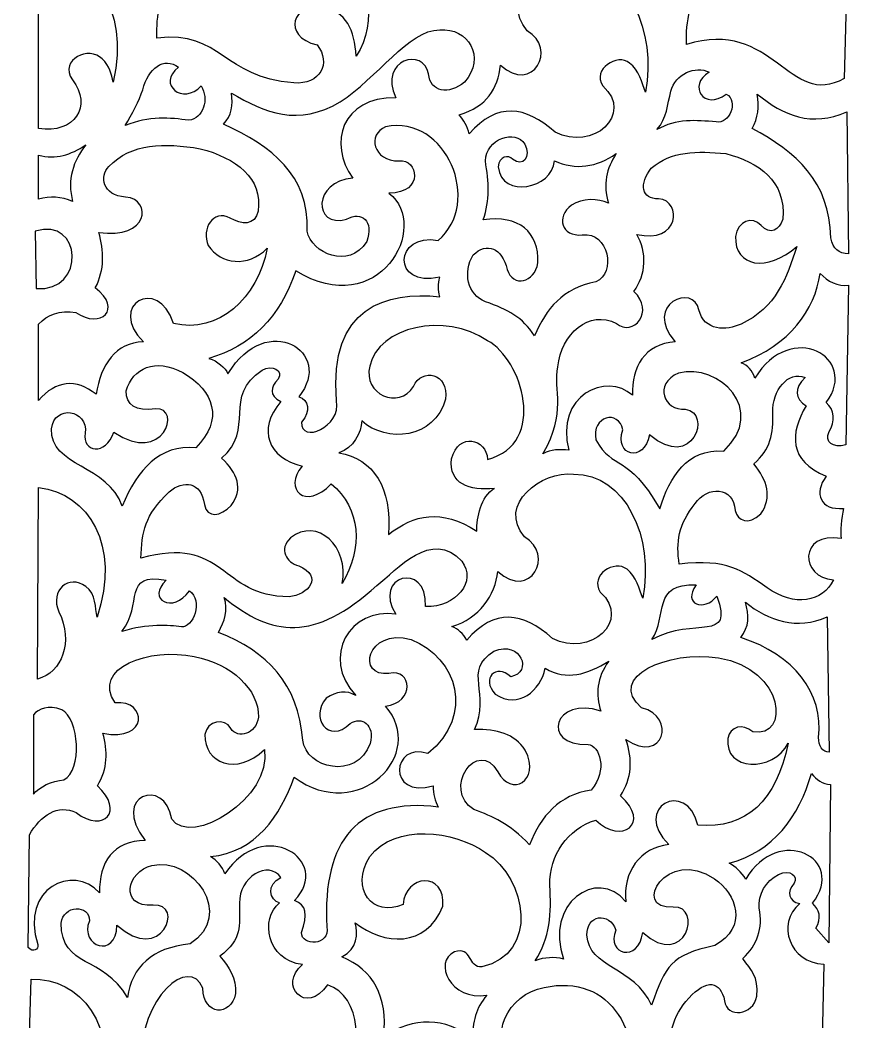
# Model space of a CAD drawing. Header units: centimetres. Extents: x -56 to 57, y -112 to 113.
# Drawn here: x -55.2 to -3.6, y -48.5 to 13 of the extents above; entities that cross this region are included whole.
import ezdxf

# ---------------------------------------------------------------- set-up
doc = ezdxf.new("R2010")
doc.units = ezdxf.units.CM
doc.header["$MEASUREMENT"] = 0
doc.layers.add('layer 1', color=7, linetype='Continuous')

msp = doc.modelspace()

# ---------------------------------------------------------------- linework, layer by layer
at = {"layer": 'layer 1', "color": 242}
for points, knots in [([(-38.28809, 21.64604), (-39.05848, 21.84005), (-39.0813, 22.77024), (-38.40793, 23.10124), (-38.40793, 23.10124), (-38.71751, 24.09277), (-40.8147, 23.18826), (-40.82185, 21.783), (-40.82185, 21.783), (-40.77158, 20.34536), (-40.86387, 19.08659), (-42.02025, 18.1878), (-42.02025, 18.1878), (-41.28397, 17.52015), (-40.86164, 16.76688), (-41.13001, 15.82524), (-41.13001, 15.82524), (-41.75521, 14.31138), (-43.06763, 14.69994), (-43.21865, 15.65404), (-43.21865, 15.65404), (-43.27427, 17.09215), (-44.98647, 16.92312), (-45.87531, 15.52495), (-45.87531, 15.52495), (-46.58291, 14.41886), (-46.86059, 13.45913), (-46.79782, 11.93259), (-46.79782, 11.93259), (-42.80335, 12.40056), (-42.76221, 9.50222), (-38.39081, 9.18268), (-38.39081, 9.18268), (-36.76441, 9.03432), (-36.06249, 10.40963), (-36.95273, 11.511), (-36.95273, 11.511), (-39.18978, 12.05884), (-38.40795, 14.13036), (-36.64457, 13.87356), (-36.64457, 13.87356), (-35.15437, 13.54763), (-34.64221, 12.44196), (-34.55593, 10.8262), (-34.55593, 10.8262), (-33.14342, 12.91344), (-33.82253, 16.11204), (-35.51465, 16.44156), (-35.51465, 16.44156), (-36.72598, 14.86063), (-38.32161, 16.19542), (-37.15817, 17.53724), (-37.15817, 17.53724), (-39.56489, 18.2517), (-39.67528, 20.72564), (-38.28809, 21.64604)], [0, 0, 0, 0, 0.06666667, 0.06666667, 0.06666667, 0.06666667, 0.13333333, 0.13333333, 0.13333333, 0.13333333, 0.2, 0.2, 0.2, 0.2, 0.26666667, 0.26666667, 0.26666667, 0.26666667, 0.33333333, 0.33333333, 0.33333333, 0.33333333, 0.4, 0.4, 0.4, 0.4, 0.46666667, 0.46666667, 0.46666667, 0.46666667, 0.53333333, 0.53333333, 0.53333333, 0.53333333, 0.6, 0.6, 0.6, 0.6, 0.66666667, 0.66666667, 0.66666667, 0.66666667, 0.73333333, 0.73333333, 0.73333333, 0.73333333, 0.8, 0.8, 0.8, 0.8, 0.86666667, 0.86666667, 0.86666667, 0.86666667, 1, 1, 1, 1]), ([(-6.37641, 21.37212), (-7.2627, 21.72919), (-6.89571, 22.46688), (-6.44489, 22.87868), (-6.44489, 22.87868), (-6.1724, 23.20823), (-6.71596, 23.53921), (-7.18105, 23.35804), (-7.18105, 23.35804), (-9.8375, 22.22812), (-7.26379, 19.45468), (-9.76617, 18.0166), (-9.76617, 18.0166), (-8.72633, 17.03684), (-8.27675, 15.89194), (-9.28681, 14.90076), (-9.28681, 14.90076), (-10.02761, 14.3272), (-10.77162, 14.40425), (-10.89609, 15.00348), (-10.89609, 15.00348), (-11.10724, 16.47009), (-12.16867, 16.54714), (-13.00185, 15.60268), (-13.00185, 15.60268), (-14.04616, 14.37149), (-14.29726, 12.95908), (-14.25161, 11.54524), (-14.25161, 11.54524), (-8.89875, 13.21159), (-7.92862, 7.51634), (-4.56169, 9.4566), (-4.56169, 9.4566), (-4.56169, 9.4566), (-4.35625, 17.22908), (-4.35625, 17.22908), (-4.35625, 17.22908), (-6.97327, 17.61698), (-7.63799, 20.09941), (-6.37641, 21.37212)], [0, 0, 0, 0, 0.09090909, 0.09090909, 0.09090909, 0.09090909, 0.18181818, 0.18181818, 0.18181818, 0.18181818, 0.27272727, 0.27272727, 0.27272727, 0.27272727, 0.36363636, 0.36363636, 0.36363636, 0.36363636, 0.45454545, 0.45454545, 0.45454545, 0.45454545, 0.54545455, 0.54545455, 0.54545455, 0.54545455, 0.63636364, 0.63636364, 0.63636364, 0.63636364, 0.72727273, 0.72727273, 0.72727273, 0.72727273, 0.81818182, 0.81818182, 0.81818182, 0.81818182, 1, 1, 1, 1]), ([(-54.07869, 17.06631), (-54.07869, 17.06631), (-54.07869, 6.36689), (-54.07869, 6.36689), (-54.07869, 6.36689), (-51.86214, 6.03275), (-50.75296, 7.76454), (-52.00121, 9.371), (-52.00121, 9.371), (-52.8515, 10.63788), (-50.93407, 11.49388), (-50.16937, 10.655), (-50.16937, 10.655), (-49.70999, 10.227), (-49.61931, 9.70548), (-49.48457, 9.21692), (-49.48457, 9.21692), (-48.4337, 13.9647), (-50.81289, 16.50948), (-54.07869, 17.06631)], [0, 0, 0, 0, 0.16666667, 0.16666667, 0.16666667, 0.16666667, 0.33333333, 0.33333333, 0.33333333, 0.33333333, 0.5, 0.5, 0.5, 0.5, 0.66666667, 0.66666667, 0.66666667, 0.66666667, 1, 1, 1, 1]), ([(-16.77371, 8.61998), (-16.04609, 12.32932), (-17.85224, 16.28404), (-21.02803, 16.2555), (-21.02803, 16.2555), (-22.98137, 16.46784), (-25.75556, 14.37975), (-24.04115, 12.38638), (-24.04115, 12.38638), (-22.17211, 11.30415), (-23.67864, 8.45222), (-25.68467, 10.2635), (-25.68467, 10.2635), (-25.83618, 8.82359), (-26.5331, 7.72009), (-28.21415, 7.21614), (-28.21415, 7.21614), (-27.94665, 6.88499), (-27.72836, 6.50872), (-27.59783, 6.05198), (-27.59783, 6.05198), (-25.89437, 8.00083), (-24.16383, 7.78969), (-22.32915, 6.1547), (-22.32915, 6.1547), (-19.99509, 4.94915), (-17.46702, 7.23468), (-19.38451, 8.99662), (-19.38451, 8.99662), (-20.07786, 10.02952), (-18.4914, 11.02532), (-17.74099, 10.40046), (-17.74099, 10.40046), (-17.17603, 9.99243), (-16.97059, 9.14784), (-16.77371, 8.61998)], [0, 0, 0, 0, 0.1, 0.1, 0.1, 0.1, 0.2, 0.2, 0.2, 0.2, 0.3, 0.3, 0.3, 0.3, 0.4, 0.4, 0.4, 0.4, 0.5, 0.5, 0.5, 0.5, 0.6, 0.6, 0.6, 0.6, 0.7, 0.7, 0.7, 0.7, 0.8, 0.8, 0.8, 0.8, 1, 1, 1, 1]), ([(-42.22775, 8.55864), (-42.09865, 7.8231), (-42.21994, 7.17104), (-42.70718, 6.64092), (-42.70718, 6.64092), (-39.7322, 5.30345), (-37.43716, 3.50601), (-37.57043, 0.06588), (-37.57043, 0.06588), (-37.28773, -1.29639), (-35.02184, -2.31553), (-33.90537, -0.57572), (-33.90537, -0.57572), (-33.46025, 0.67976), (-34.19641, 1.34174), (-35.13801, 0.79388), (-35.13801, 0.79388), (-37.22524, 0.24533), (-37.22238, 3.15147), (-34.76137, 3.32764), (-34.76137, 3.32764), (-36.29411, 5.44789), (-35.44617, 8.32668), (-32.12489, 8.2582), (-32.12489, 8.2582), (-33.18064, 10.6664), (-30.39225, 11.3699), (-30.10473, 9.73052), (-30.10473, 9.73052), (-30.00489, 8.61343), (-28.85214, 8.42225), (-27.88769, 9.22548), (-27.88769, 9.22548), (-26.55805, 10.77197), (-27.668, 12.5924), (-29.41993, 12.44404), (-29.41993, 12.44404), (-31.33737, 12.43262), (-33.26519, 9.47192), (-35.53177, 8.01852), (-35.53177, 8.01852), (-38.12691, 6.47663), (-40.16461, 7.34416), (-42.22775, 8.55864)], [0, 0, 0, 0, 0.08333333, 0.08333333, 0.08333333, 0.08333333, 0.16666667, 0.16666667, 0.16666667, 0.16666667, 0.25, 0.25, 0.25, 0.25, 0.33333333, 0.33333333, 0.33333333, 0.33333333, 0.41666667, 0.41666667, 0.41666667, 0.41666667, 0.5, 0.5, 0.5, 0.5, 0.58333333, 0.58333333, 0.58333333, 0.58333333, 0.66666667, 0.66666667, 0.66666667, 0.66666667, 0.75, 0.75, 0.75, 0.75, 0.83333333, 0.83333333, 0.83333333, 0.83333333, 1, 1, 1, 1]), ([(-45.47473, 10.14902), (-46.35582, 10.82192), (-47.35823, 10.05111), (-47.67841, 8.76324), (-47.67841, 8.76324), (-47.87489, 8.07435), (-48.36248, 7.25814), (-48.74841, 6.56332), (-48.74841, 6.56332), (-47.2818, 7.16253), (-45.98053, 7.04616), (-44.84505, 6.88004), (-44.84505, 6.88004), (-43.94896, 6.98563), (-43.57996, 8.20304), (-44.08225, 8.9934), (-44.08225, 8.9934), (-45.19036, 7.78606), (-46.83784, 9.08499), (-45.47473, 10.14902)], [0, 0, 0, 0, 0.16666667, 0.16666667, 0.16666667, 0.16666667, 0.33333333, 0.33333333, 0.33333333, 0.33333333, 0.5, 0.5, 0.5, 0.5, 0.66666667, 0.66666667, 0.66666667, 0.66666667, 1, 1, 1, 1]), ([(-12.84777, 9.83324), (-13.70947, 10.27268), (-14.9364, 9.73054), (-15.21033, 8.66908), (-15.21033, 8.66908), (-15.42005, 7.83592), (-15.4286, 7.03699), (-16.06633, 6.30652), (-16.06633, 6.30652), (-14.86651, 6.99722), (-13.64904, 6.88743), (-12.42821, 6.78213), (-12.42821, 6.78213), (-11.6036, 6.63377), (-11.01879, 8.02995), (-11.80345, 8.49788), (-11.80345, 8.49788), (-13.16165, 7.43074), (-14.21738, 9.04574), (-12.84777, 9.83324)], [0, 0, 0, 0, 0.16666667, 0.16666667, 0.16666667, 0.16666667, 0.33333333, 0.33333333, 0.33333333, 0.33333333, 0.5, 0.5, 0.5, 0.5, 0.66666667, 0.66666667, 0.66666667, 0.66666667, 1, 1, 1, 1]), ([(-9.90313, 8.49788), (-9.79476, 7.71745), (-9.82005, 7.0269), (-10.21129, 6.375), (-10.21129, 6.375), (-7.52497, 4.95506), (-5.4186, 3.09516), (-5.38345, -0.33604), (-5.38345, -0.33604), (-5.2465, -1.04936), (-4.88128, -1.29474), (-4.28777, -1.329), (-4.28777, -1.329), (-4.28777, -1.329), (-4.39049, 7.4022), (-4.39049, 7.4022), (-4.39049, 7.4022), (-6.54496, 6.44699), (-8.29685, 7.1691), (-9.90313, 8.49788)], [0, 0, 0, 0, 0.16666667, 0.16666667, 0.16666667, 0.16666667, 0.33333333, 0.33333333, 0.33333333, 0.33333333, 0.5, 0.5, 0.5, 0.5, 0.66666667, 0.66666667, 0.66666667, 0.66666667, 1, 1, 1, 1]), ([(-32.53577, 2.40316), (-30.32695, 2.40595), (-30.77215, 4.55736), (-31.91945, 4.38908), (-31.91945, 4.38908), (-33.52019, 4.33912), (-33.8797, 6.04256), (-32.74121, 6.47772), (-32.74121, 6.47772), (-29.00505, 7.25809), (-26.76121, 1.7982), (-29.5193, -0.50306), (-29.5193, -0.50306), (-32.20862, 0.00485), (-32.40315, -3.44615), (-29.41993, -2.76708), (-29.41993, -2.76708), (-29.50553, -3.16653), (-29.51695, -3.566), (-29.41993, -3.96548), (-29.41993, -3.96548), (-32.66286, -3.6314), (-36.25113, -4.56194), (-35.76728, -10.35732), (-35.76728, -10.35732), (-35.44761, -11.98969), (-37.99118, -13.03128), (-37.91136, -11.67288), (-37.91136, -11.67288), (-37.30213, -10.99065), (-37.48674, -10.30173), (-38.08265, -10.11156), (-38.08265, -10.11156), (-35.85592, -7.36365), (-40.03181, -4.7605), (-42.43322, -8.70084), (-42.43322, -8.70084), (-42.60769, -8.32868), (-43.07035, -7.90801), (-43.61577, -7.75557), (-43.61577, -7.75557), (-41.02133, -7.0089), (-39.22297, -5.22505), (-38.27209, -2.37836), (-38.27209, -2.37836), (-33.14282, -5.49966), (-29.93817, 0.36563), (-32.53577, 2.40316)], [0, 0, 0, 0, 0.07692308, 0.07692308, 0.07692308, 0.07692308, 0.15384615, 0.15384615, 0.15384615, 0.15384615, 0.23076923, 0.23076923, 0.23076923, 0.23076923, 0.30769231, 0.30769231, 0.30769231, 0.30769231, 0.38461538, 0.38461538, 0.38461538, 0.38461538, 0.46153846, 0.46153846, 0.46153846, 0.46153846, 0.53846154, 0.53846154, 0.53846154, 0.53846154, 0.61538462, 0.61538462, 0.61538462, 0.61538462, 0.69230769, 0.69230769, 0.69230769, 0.69230769, 0.76923077, 0.76923077, 0.76923077, 0.76923077, 0.84615385, 0.84615385, 0.84615385, 0.84615385, 1, 1, 1, 1]), ([(-18.56585, 4.8342), (-19.75997, 3.99674), (-21.07535, 3.79988), (-22.36649, 4.38908), (-22.36649, 4.38908), (-22.48347, 2.68704), (-25.5936, 2.02223), (-25.82473, 4.01244), (-25.82473, 4.01244), (-25.77265, 4.68657), (-25.17771, 4.7693), (-24.93449, 4.4918), (-24.93449, 4.4918), (-24.29533, 3.96679), (-23.78743, 4.66871), (-24.18121, 5.41628), (-24.18121, 5.41628), (-24.74334, 6.36672), (-26.5923, 5.75033), (-26.61225, 4.38908), (-26.61225, 4.38908), (-26.40507, 3.05669), (-26.30407, 2.00371), (-26.74921, 0.75964), (-26.74921, 0.75964), (-24.53733, 1.09491), (-23.31617, -0.01133), (-23.37657, -1.87684), (-23.37657, -1.87684), (-23.57344, -3.12661), (-24.92021, -3.40624), (-25.27689, -2.28772), (-25.27689, -2.28772), (-25.57363, -0.96376), (-26.52663, -0.58141), (-27.36553, -1.39748), (-27.36553, -1.39748), (-27.99611, -2.45178), (-27.73408, -3.8555), (-26.5956, -4.27068), (-26.5956, -4.27068), (-25.23175, -4.7533), (-24.31232, -5.23509), (-23.59913, -6.36228), (-23.59913, -6.36228), (-22.85182, -4.70549), (-21.88178, -3.44129), (-19.81561, -3.041), (-19.81561, -3.041), (-18.56725, -2.56305), (-19.01521, 0.07059), (-20.65449, -0.16484), (-20.65449, -0.16484), (-21.96275, -0.27898), (-22.27662, 0.9394), (-21.31361, 1.65844), (-21.31361, 1.65844), (-20.64877, 2.1208), (-19.68434, 2.07797), (-19.04521, 1.78684), (-19.04521, 1.78684), (-19.39474, 2.92391), (-19.17502, 3.92543), (-18.56585, 4.8342)], [0, 0, 0, 0, 0.05882353, 0.05882353, 0.05882353, 0.05882353, 0.11764706, 0.11764706, 0.11764706, 0.11764706, 0.17647059, 0.17647059, 0.17647059, 0.17647059, 0.23529412, 0.23529412, 0.23529412, 0.23529412, 0.29411765, 0.29411765, 0.29411765, 0.29411765, 0.35294118, 0.35294118, 0.35294118, 0.35294118, 0.41176471, 0.41176471, 0.41176471, 0.41176471, 0.47058824, 0.47058824, 0.47058824, 0.47058824, 0.52941176, 0.52941176, 0.52941176, 0.52941176, 0.58823529, 0.58823529, 0.58823529, 0.58823529, 0.64705882, 0.64705882, 0.64705882, 0.64705882, 0.70588235, 0.70588235, 0.70588235, 0.70588235, 0.76470588, 0.76470588, 0.76470588, 0.76470588, 0.82352941, 0.82352941, 0.82352941, 0.82352941, 0.88235294, 0.88235294, 0.88235294, 0.88235294, 1, 1, 1, 1]), ([(-40.02954, -0.98945), (-41.206, -2.1907), (-42.87762, -1.97434), (-43.64893, -0.82447), (-43.64893, -0.82447), (-44.07703, 0.20865), (-43.37224, 1.42711), (-42.29626, 0.87062), (-42.29626, 0.87062), (-41.62749, 0.46189), (-40.7567, 0.37847), (-40.58399, 1.2987), (-40.58399, 1.2987), (-40.27877, 3.30911), (-41.94529, 4.57902), (-44.14547, 5.13414), (-44.14547, 5.13414), (-46.35223, 5.51264), (-48.37763, 5.48814), (-49.76165, 4.0383), (-49.76165, 4.0383), (-50.31413, 3.44189), (-50.17611, 2.25199), (-48.73129, 2.16348), (-48.73129, 2.16348), (-47.03211, 1.99512), (-47.32599, -0.47588), (-50.37481, -0.01076), (-50.37481, -0.01076), (-50.05504, -1.14713), (-49.99985, -2.27844), (-50.58864, -3.41745), (-50.58864, -3.41745), (-48.87093, -4.72427), (-50.26067, -5.99705), (-51.77865, -4.9242), (-51.77865, -4.9242), (-52.78786, -4.77582), (-53.526, -5.06115), (-54.07869, -5.64324), (-54.07869, -5.64324), (-54.07869, -5.64324), (-54.07869, -10.33412), (-54.07869, -10.33412), (-54.07869, -10.33412), (-53.01526, -9.10718), (-51.76922, -8.9645), (-50.54601, -9.95748), (-50.54601, -9.95748), (-50.23927, -8.13275), (-49.34617, -6.77172), (-47.63561, -6.73892), (-47.63561, -6.73892), (-49.90685, -4.51331), (-46.71682, -2.62439), (-45.78665, -5.609), (-45.78665, -5.609), (-43.02804, -6.27114), (-40.59675, -4.05949), (-40.02954, -0.98945)], [0, 0, 0, 0, 0.0625, 0.0625, 0.0625, 0.0625, 0.125, 0.125, 0.125, 0.125, 0.1875, 0.1875, 0.1875, 0.1875, 0.25, 0.25, 0.25, 0.25, 0.3125, 0.3125, 0.3125, 0.3125, 0.375, 0.375, 0.375, 0.375, 0.4375, 0.4375, 0.4375, 0.4375, 0.5, 0.5, 0.5, 0.5, 0.5625, 0.5625, 0.5625, 0.5625, 0.625, 0.625, 0.625, 0.625, 0.6875, 0.6875, 0.6875, 0.6875, 0.75, 0.75, 0.75, 0.75, 0.8125, 0.8125, 0.8125, 0.8125, 0.875, 0.875, 0.875, 0.875, 1, 1, 1, 1]), ([(-51.16233, 5.38204), (-52.11874, 4.7321), (-53.00242, 4.4855), (-54.07869, 4.73148), (-54.07869, 4.73148), (-54.07869, 4.73148), (-54.07869, 2.02652), (-54.07869, 2.02652), (-54.07869, 2.02652), (-53.38049, 2.23197), (-52.68229, 2.18633), (-51.98409, 1.88956), (-51.98409, 1.88956), (-52.33439, 3.25347), (-51.95345, 4.38339), (-51.16233, 5.38204)], [0, 0, 0, 0, 0.2, 0.2, 0.2, 0.2, 0.4, 0.4, 0.4, 0.4, 0.6, 0.6, 0.6, 0.6, 1, 1, 1, 1]), ([(-17.29897, -0.1306), (-16.67194, -1.22913), (-16.7049, -2.59317), (-17.48729, -3.6402), (-17.48729, -3.6402), (-16.15333, -4.85288), (-17.54292, -6.47927), (-18.54873, -5.609), (-18.54873, -5.609), (-20.24504, -4.733), (-21.93706, -6.23386), (-22.16105, -8.27972), (-22.16105, -8.27972), (-22.43497, -9.69497), (-21.57897, -11.06742), (-23.06841, -13.6126), (-23.06841, -13.6126), (-22.58501, -13.34965), (-22.02416, -13.33421), (-21.48049, -13.40403), (-21.48049, -13.40403), (-22.37131, -10.02545), (-19.15305, -8.55953), (-17.57289, -10.02596), (-17.57289, -10.02596), (-17.63299, -8.271), (-16.83411, -6.88423), (-14.93641, -6.73892), (-14.93641, -6.73892), (-16.98879, -4.39449), (-13.75515, -3.14727), (-13.48121, -4.77012), (-13.48121, -4.77012), (-13.16536, -6.09029), (-11.7873, -6.05712), (-10.89609, -5.6518), (-10.89609, -5.6518), (-8.7464, -4.64809), (-8.06767, -2.80177), (-7.47209, -0.88388), (-7.47209, -0.88388), (-9.30538, -2.49318), (-11.27705, -2.12225), (-11.23849, -0.26756), (-11.23849, -0.26756), (-11.08164, 0.7113), (-10.19714, 1.00237), (-9.66345, 0.41724), (-9.66345, 0.41724), (-9.10132, -0.19639), (-8.52494, 0.12884), (-8.32809, 0.79388), (-8.32809, 0.79388), (-8.11323, 3.18064), (-9.81632, 4.29982), (-11.82057, 4.8342), (-11.82057, 4.8342), (-13.60833, 5.01734), (-15.19679, 4.97972), (-16.40873, 3.94396), (-16.40873, 3.94396), (-17.17913, 2.97953), (-17.00793, 2.00369), (-15.96361, 2.06076), (-15.96361, 2.06076), (-14.4539, 1.91788), (-14.70491, -0.75289), (-17.29897, -0.1306)], [0, 0, 0, 0, 0.05555556, 0.05555556, 0.05555556, 0.05555556, 0.11111111, 0.11111111, 0.11111111, 0.11111111, 0.16666667, 0.16666667, 0.16666667, 0.16666667, 0.22222222, 0.22222222, 0.22222222, 0.22222222, 0.27777778, 0.27777778, 0.27777778, 0.27777778, 0.33333333, 0.33333333, 0.33333333, 0.33333333, 0.38888889, 0.38888889, 0.38888889, 0.38888889, 0.44444444, 0.44444444, 0.44444444, 0.44444444, 0.5, 0.5, 0.5, 0.5, 0.55555556, 0.55555556, 0.55555556, 0.55555556, 0.61111111, 0.61111111, 0.61111111, 0.61111111, 0.66666667, 0.66666667, 0.66666667, 0.66666667, 0.72222222, 0.72222222, 0.72222222, 0.72222222, 0.77777778, 0.77777778, 0.77777778, 0.77777778, 0.83333333, 0.83333333, 0.83333333, 0.83333333, 0.88888889, 0.88888889, 0.88888889, 0.88888889, 1, 1, 1, 1]), ([(-54.27817, 0.05772), (-51.40056, 0.98648), (-51.12949, -3.67872), (-54.22681, -3.469), (-54.22681, -3.469), (-54.22681, -3.469), (-54.27817, 0.05772), (-54.27817, 0.05772)], [0, 0, 0, 0, 0.33333333, 0.33333333, 0.33333333, 0.33333333, 1, 1, 1, 1]), ([(-6.03401, -2.5274), (-6.35334, -4.77887), (-7.89977, -6.93604), (-10.87897, -8.02292), (-10.87897, -8.02292), (-10.48877, -8.19304), (-10.20199, -8.49762), (-10.04009, -8.96452), (-10.04009, -8.96452), (-7.85156, -5.34928), (-3.58296, -7.6776), (-5.65737, -10.47108), (-5.65737, -10.47108), (-5.15511, -10.89051), (-5.0809, -11.63236), (-5.48617, -12.25156), (-5.48617, -12.25156), (-5.77444, -12.91647), (-5.23804, -13.2703), (-4.45897, -13.07332), (-4.45897, -13.07332), (-4.45897, -13.07332), (-4.28777, -3.24644), (-4.28777, -3.24644), (-4.28777, -3.24644), (-4.92714, -3.36483), (-5.57191, -3.01615), (-6.03401, -2.5274)], [0, 0, 0, 0, 0.125, 0.125, 0.125, 0.125, 0.25, 0.25, 0.25, 0.25, 0.375, 0.375, 0.375, 0.375, 0.5, 0.5, 0.5, 0.5, 0.625, 0.625, 0.625, 0.625, 0.75, 0.75, 0.75, 0.75, 1, 1, 1, 1]), ([(-31.02921, -9.47812), (-31.93657, -10.93332), (-34.13939, -9.96926), (-33.71705, -8.22836), (-33.71705, -8.22836), (-33.18918, -5.7959), (-29.10893, -4.88569), (-26.47529, -6.67044), (-26.47529, -6.67044), (-24.34937, -7.80934), (-22.75583, -12.97976), (-26.47529, -13.96356), (-26.47529, -13.96356), (-26.54806, -12.68951), (-28.26862, -12.25294), (-28.68377, -13.92932), (-28.68377, -13.92932), (-28.89744, -15.45813), (-27.57705, -15.91008), (-26.04729, -15.74404), (-26.04729, -15.74404), (-26.89085, -16.238), (-27.14408, -17.5384), (-27.14297, -18.38052), (-27.14297, -18.38052), (-29.34257, -16.95664), (-30.97537, -17.3504), (-32.57001, -18.58596), (-32.57001, -18.58596), (-32.3371, -15.70231), (-33.4934, -13.93679), (-35.61737, -13.55268), (-35.61737, -13.55268), (-34.72283, -13.25878), (-34.2292, -12.3286), (-34.21353, -11.601), (-34.21353, -11.601), (-32.69379, -12.96698), (-29.72721, -12.72784), (-29.06041, -10.26136), (-29.06041, -10.26136), (-28.83216, -8.65732), (-30.53845, -8.3079), (-31.02921, -9.47812)], [0, 0, 0, 0, 0.08333333, 0.08333333, 0.08333333, 0.08333333, 0.16666667, 0.16666667, 0.16666667, 0.16666667, 0.25, 0.25, 0.25, 0.25, 0.33333333, 0.33333333, 0.33333333, 0.33333333, 0.41666667, 0.41666667, 0.41666667, 0.41666667, 0.5, 0.5, 0.5, 0.5, 0.58333333, 0.58333333, 0.58333333, 0.58333333, 0.66666667, 0.66666667, 0.66666667, 0.66666667, 0.75, 0.75, 0.75, 0.75, 0.83333333, 0.83333333, 0.83333333, 0.83333333, 1, 1, 1, 1]), ([(-49.45033, -12.2858), (-49.93538, -13.78095), (-51.42784, -13.53281), (-51.211, -12.34583), (-51.211, -12.34583), (-51.02552, -10.87777), (-53.09972, -10.5695), (-53.28521, -12.08036), (-53.28521, -12.08036), (-53.39363, -14.42009), (-49.7699, -14.31166), (-48.93673, -16.83972), (-48.93673, -16.83972), (-47.98956, -14.56249), (-46.64283, -13.05586), (-44.41705, -13.24452), (-44.41705, -13.24452), (-42.68506, -11.52967), (-43.27286, -9.74348), (-45.20457, -8.62212), (-45.20457, -8.62212), (-46.9337, -7.71759), (-48.26907, -8.33963), (-48.69705, -9.75204), (-48.69705, -9.75204), (-48.72988, -10.60093), (-48.0936, -11.06032), (-46.88233, -10.84772), (-46.88233, -10.84772), (-45.24152, -10.74813), (-46.38737, -14.39014), (-49.45033, -12.2858)], [0, 0, 0, 0, 0.11111111, 0.11111111, 0.11111111, 0.11111111, 0.22222222, 0.22222222, 0.22222222, 0.22222222, 0.33333333, 0.33333333, 0.33333333, 0.33333333, 0.44444444, 0.44444444, 0.44444444, 0.44444444, 0.55555556, 0.55555556, 0.55555556, 0.55555556, 0.66666667, 0.66666667, 0.66666667, 0.66666667, 0.77777778, 0.77777778, 0.77777778, 0.77777778, 1, 1, 1, 1]), ([(-39.17833, -10.4026), (-39.92891, -10.02314), (-39.83186, -9.54949), (-39.34953, -9.033), (-39.34953, -9.033), (-39.01853, -8.47376), (-39.70903, -8.13707), (-40.34249, -8.48516), (-40.34249, -8.48516), (-42.7644, -10.07164), (-40.74425, -12.13078), (-42.82453, -13.88653), (-42.82453, -13.88653), (-41.84852, -14.78817), (-41.4604, -15.80966), (-42.24245, -16.79693), (-42.24245, -16.79693), (-42.88874, -17.46747), (-43.70193, -17.62153), (-43.88597, -16.72845), (-43.88597, -16.72845), (-44.08, -15.31889), (-45.16837, -15.20393), (-46.05291, -15.95723), (-46.05291, -15.95723), (-47.57311, -17.4078), (-47.72126, -18.41021), (-47.78369, -20.04533), (-47.78369, -20.04533), (-42.64673, -18.55759), (-42.92856, -22.41913), (-38.68185, -22.40372), (-38.68185, -22.40372), (-37.49465, -22.30959), (-36.55583, -21.16255), (-38.08265, -20.5034), (-38.08265, -20.5034), (-38.8533, -20.30946), (-39.31833, -19.48768), (-38.59625, -18.7914), (-38.59625, -18.7914), (-36.96106, -17.47557), (-34.96378, -19.33603), (-35.41193, -21.59908), (-35.41193, -21.59908), (-34.14503, -19.41912), (-34.23634, -16.97666), (-36.09673, -15.47012), (-36.09673, -15.47012), (-37.65784, -17.14258), (-39.07302, -15.79001), (-37.87721, -14.37444), (-37.87721, -14.37444), (-39.96943, -13.85299), (-40.66421, -12.16237), (-39.17833, -10.4026)], [0, 0, 0, 0, 0.06666667, 0.06666667, 0.06666667, 0.06666667, 0.13333333, 0.13333333, 0.13333333, 0.13333333, 0.2, 0.2, 0.2, 0.2, 0.26666667, 0.26666667, 0.26666667, 0.26666667, 0.33333333, 0.33333333, 0.33333333, 0.33333333, 0.4, 0.4, 0.4, 0.4, 0.46666667, 0.46666667, 0.46666667, 0.46666667, 0.53333333, 0.53333333, 0.53333333, 0.53333333, 0.6, 0.6, 0.6, 0.6, 0.66666667, 0.66666667, 0.66666667, 0.66666667, 0.73333333, 0.73333333, 0.73333333, 0.73333333, 0.8, 0.8, 0.8, 0.8, 0.86666667, 0.86666667, 0.86666667, 0.86666667, 1, 1, 1, 1]), ([(-14.32009, -10.88196), (-15.63262, -10.97899), (-16.3003, -9.34688), (-14.73097, -8.65636), (-14.73097, -8.65636), (-12.26566, -8.0286), (-9.25255, -10.92757), (-11.95753, -13.44996), (-11.95753, -13.44996), (-14.24714, -13.3058), (-15.2511, -15.00686), (-15.89513, -17.01092), (-15.89513, -17.01092), (-17.87749, -13.52236), (-18.74244, -14.70157), (-19.81824, -12.7628), (-19.81824, -12.7628), (-20.09698, -11.30267), (-18.40693, -10.87545), (-18.15497, -12.14884), (-18.15497, -12.14884), (-18.71719, -13.74418), (-16.86255, -14.21222), (-16.51145, -12.457), (-16.51145, -12.457), (-13.85068, -14.75822), (-12.64943, -11.05173), (-14.32009, -10.88196)], [0, 0, 0, 0, 0.125, 0.125, 0.125, 0.125, 0.25, 0.25, 0.25, 0.25, 0.375, 0.375, 0.375, 0.375, 0.5, 0.5, 0.5, 0.5, 0.625, 0.625, 0.625, 0.625, 0.75, 0.75, 0.75, 0.75, 1, 1, 1, 1]), ([(-6.89001, -10.67652), (-7.58066, -10.22287), (-7.66052, -9.61226), (-6.95849, -8.93028), (-6.95849, -8.93028), (-8.00851, -8.48372), (-8.96723, -9.74776), (-8.94441, -11.0874), (-8.94441, -11.0874), (-8.88979, -12.38531), (-9.06167, -13.33904), (-10.10857, -14.23748), (-10.10857, -14.23748), (-9.28093, -15.26468), (-8.95559, -16.29188), (-9.68057, -17.31908), (-9.68057, -17.31908), (-10.43955, -18.02671), (-11.08439, -17.75278), (-11.25561, -17.11364), (-11.25561, -17.11364), (-11.3255, -15.61277), (-12.98899, -15.57282), (-13.72089, -16.68564), (-13.72089, -16.68564), (-14.76092, -17.95964), (-14.88362, -19.07529), (-14.69673, -20.40068), (-14.69673, -20.40068), (-11.70942, -20.06929), (-10.86276, -20.77858), (-9.27957, -21.86482), (-9.27957, -21.86482), (-7.64066, -23.03916), (-5.84641, -22.75334), (-5.21225, -21.3594), (-5.21225, -21.3594), (-7.27284, -21.26808), (-7.37567, -18.36909), (-4.73289, -18.82564), (-4.73289, -18.82564), (-4.79567, -18.38623), (-4.73701, -17.58264), (-4.59593, -16.97668), (-4.59593, -16.97668), (-6.00164, -17.10547), (-6.46031, -16.07755), (-5.65737, -14.99076), (-5.65737, -14.99076), (-7.98045, -14.05645), (-7.89025, -12.34155), (-6.89001, -10.67652)], [0, 0, 0, 0, 0.07142857, 0.07142857, 0.07142857, 0.07142857, 0.14285714, 0.14285714, 0.14285714, 0.14285714, 0.21428571, 0.21428571, 0.21428571, 0.21428571, 0.28571429, 0.28571429, 0.28571429, 0.28571429, 0.35714286, 0.35714286, 0.35714286, 0.35714286, 0.42857143, 0.42857143, 0.42857143, 0.42857143, 0.5, 0.5, 0.5, 0.5, 0.57142857, 0.57142857, 0.57142857, 0.57142857, 0.64285714, 0.64285714, 0.64285714, 0.64285714, 0.71428571, 0.71428571, 0.71428571, 0.71428571, 0.78571429, 0.78571429, 0.78571429, 0.78571429, 0.85714286, 0.85714286, 0.85714286, 0.85714286, 1, 1, 1, 1]), ([(-16.93369, -22.50052), (-16.20607, -18.79118), (-18.01222, -14.83646), (-21.18801, -14.865), (-21.18801, -14.865), (-23.14135, -14.65266), (-25.91554, -16.74075), (-24.20113, -18.73412), (-24.20113, -18.73412), (-22.33209, -19.81635), (-23.83862, -22.66828), (-25.84465, -20.857), (-25.84465, -20.857), (-25.99616, -22.29691), (-26.98412, -23.74281), (-28.66517, -24.24676), (-28.66517, -24.24676), (-28.27783, -24.39815), (-27.98484, -24.66396), (-27.75781, -25.06852), (-27.75781, -25.06852), (-26.05435, -23.11967), (-24.32381, -23.33081), (-22.48913, -24.9658), (-22.48913, -24.9658), (-20.15507, -26.17135), (-17.627, -23.88582), (-19.54449, -22.12388), (-19.54449, -22.12388), (-20.23784, -21.09098), (-18.65138, -20.09518), (-17.90097, -20.72004), (-17.90097, -20.72004), (-17.33601, -21.12807), (-17.13057, -21.97266), (-16.93369, -22.50052)], [0, 0, 0, 0, 0.1, 0.1, 0.1, 0.1, 0.2, 0.2, 0.2, 0.2, 0.3, 0.3, 0.3, 0.3, 0.4, 0.4, 0.4, 0.4, 0.5, 0.5, 0.5, 0.5, 0.6, 0.6, 0.6, 0.6, 0.7, 0.7, 0.7, 0.7, 0.8, 0.8, 0.8, 0.8, 1, 1, 1, 1]), ([(-50.48074, -23.66589), (-49.01931, -19.21289), (-50.98046, -16.08811), (-54.07869, -15.68682), (-54.07869, -15.68682), (-54.07869, -15.68682), (-54.14717, -27.46697), (-54.14717, -27.46697), (-54.14717, -27.46697), (-52.61654, -27.0706), (-51.94377, -25.17464), (-52.82297, -23.34532), (-52.82297, -23.34532), (-53.42231, -21.98981), (-52.19542, -21.01963), (-51.17945, -21.77028), (-51.17945, -21.77028), (-50.51284, -22.23095), (-50.61663, -23.1025), (-50.48074, -23.66589)], [0, 0, 0, 0, 0.16666667, 0.16666667, 0.16666667, 0.16666667, 0.33333333, 0.33333333, 0.33333333, 0.33333333, 0.5, 0.5, 0.5, 0.5, 0.66666667, 0.66666667, 0.66666667, 0.66666667, 1, 1, 1, 1]), ([(-42.6749, -22.45775), (-42.38378, -23.25395), (-42.66318, -23.88507), (-43.01736, -24.59809), (-43.01736, -24.59809), (-40.03996, -25.77869), (-38.10697, -27.71976), (-37.83473, -31.2346), (-37.83473, -31.2346), (-37.64216, -32.92996), (-34.55487, -33.73547), (-33.68313, -31.43148), (-33.68313, -31.43148), (-33.41492, -30.26161), (-34.20244, -29.73089), (-34.91577, -30.19884), (-34.91577, -30.19884), (-36.27397, -31.53419), (-37.43243, -29.76511), (-36.38809, -28.64092), (-36.38809, -28.64092), (-35.7618, -28.22575), (-35.15404, -28.12587), (-34.57337, -28.48684), (-34.57337, -28.48684), (-36.77614, -26.12427), (-34.92056, -23.02242), (-32.10809, -23.4878), (-32.10809, -23.4878), (-33.62037, -21.15376), (-30.17355, -20.13798), (-30.29337, -23.00844), (-30.29337, -23.00844), (-28.41716, -23.07411), (-27.10418, -21.45455), (-28.05844, -20.2248), (-28.05844, -20.2248), (-29.9074, -18.18182), (-32.08584, -20.77216), (-33.2782, -21.71603), (-33.2782, -21.71603), (-37.15748, -25.21736), (-39.73171, -24.8472), (-42.6749, -22.45775)], [0, 0, 0, 0, 0.08333333, 0.08333333, 0.08333333, 0.08333333, 0.16666667, 0.16666667, 0.16666667, 0.16666667, 0.25, 0.25, 0.25, 0.25, 0.33333333, 0.33333333, 0.33333333, 0.33333333, 0.41666667, 0.41666667, 0.41666667, 0.41666667, 0.5, 0.5, 0.5, 0.5, 0.58333333, 0.58333333, 0.58333333, 0.58333333, 0.66666667, 0.66666667, 0.66666667, 0.66666667, 0.75, 0.75, 0.75, 0.75, 0.83333333, 0.83333333, 0.83333333, 0.83333333, 1, 1, 1, 1]), ([(-46.2282, -21.39653), (-48.93814, -20.88435), (-47.63353, -22.85937), (-48.95107, -24.53858), (-48.95107, -24.53858), (-47.37273, -24.06092), (-46.0553, -24.15073), (-45.30096, -24.2592), (-45.30096, -24.2592), (-44.59182, -24.36117), (-43.9178, -22.63371), (-44.80803, -22.03906), (-44.80803, -22.03906), (-45.79817, -23.5071), (-47.49225, -22.55926), (-46.2282, -21.39653)], [0, 0, 0, 0, 0.2, 0.2, 0.2, 0.2, 0.4, 0.4, 0.4, 0.4, 0.6, 0.6, 0.6, 0.6, 1, 1, 1, 1]), ([(-13.64268, -21.68532), (-16.37617, -21.55406), (-15.40467, -23.58481), (-16.37481, -25.04572), (-16.37481, -25.04572), (-13.73833, -23.59622), (-11.29543, -25.29855), (-12.39111, -22.37674), (-12.39111, -22.37674), (-13.1387, -23.34686), (-14.55005, -22.8837), (-13.64268, -21.68532)], [0, 0, 0, 0, 0.25, 0.25, 0.25, 0.25, 0.5, 0.5, 0.5, 0.5, 1, 1, 1, 1]), ([(-10.62795, -22.74098), (-10.38247, -23.54277), (-10.38529, -24.25039), (-10.91043, -24.91522), (-10.91043, -24.91522), (-7.61768, -25.97666), (-5.82865, -28.31354), (-6.12539, -31.06986), (-6.12539, -31.06986), (-6.14823, -31.56633), (-5.88858, -31.95723), (-5.46627, -31.96866), (-5.46627, -31.96866), (-5.46627, -31.96866), (-5.60323, -23.64834), (-5.60323, -23.64834), (-5.60323, -23.64834), (-7.42805, -24.45942), (-9.23133, -23.89997), (-10.62795, -22.74098)], [0, 0, 0, 0, 0.16666667, 0.16666667, 0.16666667, 0.16666667, 0.33333333, 0.33333333, 0.33333333, 0.33333333, 0.5, 0.5, 0.5, 0.5, 0.66666667, 0.66666667, 0.66666667, 0.66666667, 1, 1, 1, 1]), ([(-38.37401, -33.503), (-39.20367, -35.87046), (-40.73375, -38.12117), (-43.51001, -38.3822), (-43.51001, -38.3822), (-43.10625, -38.63971), (-42.79523, -38.98066), (-42.61977, -39.44364), (-42.61977, -39.44364), (-40.27198, -35.896), (-35.96029, -38.5932), (-38.33977, -41.08716), (-38.33977, -41.08716), (-37.6006, -41.3382), (-37.52231, -41.93415), (-37.91177, -43.0474), (-37.91177, -43.0474), (-37.93888, -43.90625), (-36.14129, -43.90339), (-36.35385, -42.69644), (-36.35385, -42.69644), (-36.65108, -37.33172), (-34.40265, -34.74089), (-29.50585, -35.33484), (-29.50585, -35.33484), (-29.70203, -34.98734), (-29.82974, -34.52163), (-29.81401, -34.03372), (-29.81401, -34.03372), (-32.69945, -34.84406), (-32.36134, -31.28884), (-30.13929, -32.0478), (-30.13929, -32.0478), (-27.23283, -29.66017), (-28.34041, -26.18913), (-31.16649, -25.0286), (-31.16649, -25.0286), (-33.95566, -24.29958), (-34.52919, -27.40686), (-32.53609, -27.11724), (-32.53609, -27.11724), (-31.10798, -26.7991), (-30.93394, -28.91343), (-32.75865, -29.1374), (-32.75865, -29.1374), (-30.13929, -32.0478), (-34.4073, -36.41413), (-38.37401, -33.503)], [0, 0, 0, 0, 0.07692308, 0.07692308, 0.07692308, 0.07692308, 0.15384615, 0.15384615, 0.15384615, 0.15384615, 0.23076923, 0.23076923, 0.23076923, 0.23076923, 0.30769231, 0.30769231, 0.30769231, 0.30769231, 0.38461538, 0.38461538, 0.38461538, 0.38461538, 0.46153846, 0.46153846, 0.46153846, 0.46153846, 0.53846154, 0.53846154, 0.53846154, 0.53846154, 0.61538462, 0.61538462, 0.61538462, 0.61538462, 0.69230769, 0.69230769, 0.69230769, 0.69230769, 0.76923077, 0.76923077, 0.76923077, 0.76923077, 0.84615385, 0.84615385, 0.84615385, 0.84615385, 1, 1, 1, 1]), ([(-19.02841, -26.36396), (-20.32953, -27.18683), (-21.63065, -27.58501), (-22.93177, -26.80908), (-22.93177, -26.80908), (-23.21281, -28.16871), (-24.5824, -29.34997), (-26.00481, -28.39268), (-26.00481, -28.39268), (-26.91501, -27.41968), (-25.94487, -26.48949), (-25.05465, -27.32268), (-25.05465, -27.32268), (-23.66335, -27.08751), (-24.41775, -25.02622), (-26.08525, -25.76118), (-26.08525, -25.76118), (-28.02551, -26.95387), (-26.24734, -28.3727), (-27.28025, -30.57548), (-27.28025, -30.57548), (-25.89915, -30.53827), (-24.82056, -30.82926), (-24.15585, -31.84236), (-24.15585, -31.84236), (-23.18571, -33.79403), (-25.05463, -34.71279), (-25.84217, -33.17772), (-25.84217, -33.17772), (-27.05812, -31.00308), (-29.33698, -34.23393), (-27.31079, -35.49542), (-27.31079, -35.49542), (-26.14636, -35.91792), (-25.15111, -36.34249), (-23.88967, -37.65526), (-23.88967, -37.65526), (-23.19919, -35.85816), (-22.07218, -34.60615), (-20.10416, -34.29073), (-20.10416, -34.29073), (-19.06642, -33.04549), (-19.58592, -31.57168), (-20.29262, -31.48262), (-20.29262, -31.48262), (-23.30636, -31.56805), (-22.35451, -28.46925), (-19.50629, -29.44507), (-19.50629, -29.44507), (-19.8606, -28.41802), (-19.76978, -27.39098), (-19.02841, -26.36396)], [0, 0, 0, 0, 0.07142857, 0.07142857, 0.07142857, 0.07142857, 0.14285714, 0.14285714, 0.14285714, 0.14285714, 0.21428571, 0.21428571, 0.21428571, 0.21428571, 0.28571429, 0.28571429, 0.28571429, 0.28571429, 0.35714286, 0.35714286, 0.35714286, 0.35714286, 0.42857143, 0.42857143, 0.42857143, 0.42857143, 0.5, 0.5, 0.5, 0.5, 0.57142857, 0.57142857, 0.57142857, 0.57142857, 0.64285714, 0.64285714, 0.64285714, 0.64285714, 0.71428571, 0.71428571, 0.71428571, 0.71428571, 0.78571429, 0.78571429, 0.78571429, 0.78571429, 0.85714286, 0.85714286, 0.85714286, 0.85714286, 1, 1, 1, 1]), ([(-50.12133, -30.79771), (-49.81592, -31.89641), (-49.8102, -32.98084), (-50.46377, -34.0339), (-50.46377, -34.0339), (-48.76464, -35.5962), (-50.05156, -36.95731), (-51.76508, -35.67766), (-51.76508, -35.67766), (-52.89518, -35.13251), (-53.93678, -35.84025), (-54.64166, -37.04746), (-54.64166, -37.04746), (-54.64166, -37.04746), (-54.71015, -43.96495), (-54.71015, -43.96495), (-54.71015, -43.96495), (-54.4333, -44.3103), (-54.03111, -44.10236), (-54.12793, -43.79217), (-54.12793, -43.79217), (-55.21712, -40.30264), (-51.97015, -38.81455), (-50.32679, -40.60894), (-50.32679, -40.60894), (-50.37517, -38.71843), (-49.4734, -37.42001), (-47.5187, -37.38991), (-47.5187, -37.38991), (-49.72137, -34.60248), (-46.29355, -33.44719), (-45.89572, -36.07631), (-45.89572, -36.07631), (-44.71125, -37.84385), (-39.69481, -34.7706), (-40.19395, -31.79565), (-40.19395, -31.79565), (-41.89708, -33.45333), (-43.90187, -32.63983), (-43.85241, -30.88364), (-43.85241, -30.88364), (-43.72972, -30.00765), (-42.62548, -29.82219), (-42.26025, -30.507), (-42.26025, -30.507), (-41.81796, -31.18346), (-40.69374, -30.85824), (-40.56537, -29.80508), (-40.56537, -29.80508), (-40.50402, -28.1273), (-42.23599, -26.50662), (-44.50297, -26.09004), (-44.50297, -26.09004), (-47.24507, -25.48798), (-50.84598, -26.7834), (-49.36505, -28.93196), (-49.36505, -28.93196), (-47.38014, -28.73213), (-47.30696, -31.3742), (-50.12133, -30.79771)], [0, 0, 0, 0, 0.0625, 0.0625, 0.0625, 0.0625, 0.125, 0.125, 0.125, 0.125, 0.1875, 0.1875, 0.1875, 0.1875, 0.25, 0.25, 0.25, 0.25, 0.3125, 0.3125, 0.3125, 0.3125, 0.375, 0.375, 0.375, 0.375, 0.4375, 0.4375, 0.4375, 0.4375, 0.5, 0.5, 0.5, 0.5, 0.5625, 0.5625, 0.5625, 0.5625, 0.625, 0.625, 0.625, 0.625, 0.6875, 0.6875, 0.6875, 0.6875, 0.75, 0.75, 0.75, 0.75, 0.8125, 0.8125, 0.8125, 0.8125, 0.875, 0.875, 0.875, 0.875, 1, 1, 1, 1]), ([(-7.98642, -31.40537), (-8.90911, -33.23448), (-11.95964, -33.12347), (-11.70105, -31.12332), (-11.70105, -31.12332), (-11.5584, -30.35844), (-10.80199, -30.18861), (-10.16025, -30.71244), (-10.16025, -30.71244), (-7.93148, -31.15732), (-8.11146, -26.85475), (-12.28313, -26.15852), (-12.28313, -26.15852), (-15.36525, -25.6903), (-19.18887, -27.32233), (-17.00825, -29.24012), (-17.00825, -29.24012), (-14.81546, -29.77585), (-15.66124, -32.74029), (-17.97104, -31.18165), (-17.97104, -31.18165), (-17.54879, -32.40198), (-17.59024, -33.56666), (-18.30937, -34.65004), (-18.30937, -34.65004), (-16.3748, -36.3392), (-18.27372, -37.69097), (-19.82025, -36.13307), (-19.82025, -36.13307), (-21.57816, -36.70928), (-22.66946, -38.26793), (-22.65785, -40.16268), (-22.65785, -40.16268), (-22.51725, -41.80918), (-22.65427, -43.43259), (-23.54809, -44.78508), (-23.54809, -44.78508), (-22.966, -44.56251), (-22.38392, -44.53968), (-21.80185, -44.68236), (-21.80185, -44.68236), (-23.03165, -41.3325), (-19.75031, -38.96994), (-17.96697, -41.15564), (-17.96697, -41.15564), (-18.17527, -39.33045), (-17.10461, -37.83911), (-15.33272, -37.64034), (-15.33272, -37.64034), (-17.66655, -35.40875), (-14.2428, -33.54227), (-13.55433, -36.44123), (-13.55433, -36.44123), (-10.56581, -36.70938), (-8.73788, -34.95501), (-7.98642, -31.40537)], [0, 0, 0, 0, 0.06666667, 0.06666667, 0.06666667, 0.06666667, 0.13333333, 0.13333333, 0.13333333, 0.13333333, 0.2, 0.2, 0.2, 0.2, 0.26666667, 0.26666667, 0.26666667, 0.26666667, 0.33333333, 0.33333333, 0.33333333, 0.33333333, 0.4, 0.4, 0.4, 0.4, 0.46666667, 0.46666667, 0.46666667, 0.46666667, 0.53333333, 0.53333333, 0.53333333, 0.53333333, 0.6, 0.6, 0.6, 0.6, 0.66666667, 0.66666667, 0.66666667, 0.66666667, 0.73333333, 0.73333333, 0.73333333, 0.73333333, 0.8, 0.8, 0.8, 0.8, 0.86666667, 0.86666667, 0.86666667, 0.86666667, 1, 1, 1, 1]), ([(-54.39833, -29.66812), (-54.06736, -29.28435), (-53.4907, -29.04244), (-52.65638, -29.35827), (-52.65638, -29.35827), (-51.5607, -29.9118), (-51.38521, -33.06928), (-52.51513, -33.65708), (-52.51513, -33.65708), (-53.26507, -33.72694), (-54.03882, -34.09933), (-54.39833, -34.54732), (-54.39833, -34.54732), (-54.39833, -34.54732), (-54.39833, -29.66812), (-54.39833, -29.66812)], [0, 0, 0, 0, 0.2, 0.2, 0.2, 0.2, 0.4, 0.4, 0.4, 0.4, 0.6, 0.6, 0.6, 0.6, 1, 1, 1, 1]), ([(-6.56195, -33.26978), (-7.33805, -35.9519), (-8.90737, -38.08048), (-11.62947, -38.78242), (-11.62947, -38.78242), (-11.22179, -39.0046), (-10.87297, -39.32489), (-10.60227, -39.77538), (-10.60227, -39.77538), (-8.58594, -36.35539), (-4.36015, -38.48347), (-6.49347, -41.2477), (-6.49347, -41.2477), (-6.08536, -41.64143), (-5.91985, -42.15502), (-6.28803, -42.7885), (-6.28803, -42.7885), (-6.28803, -42.7885), (-5.50051, -43.67874), (-5.50051, -43.67874), (-5.50051, -43.67874), (-5.50051, -43.67874), (-5.39779, -33.95458), (-5.39779, -33.95458), (-5.39779, -33.95458), (-5.88288, -33.9082), (-6.25951, -33.65853), (-6.56195, -33.26978)], [0, 0, 0, 0, 0.125, 0.125, 0.125, 0.125, 0.25, 0.25, 0.25, 0.25, 0.375, 0.375, 0.375, 0.375, 0.5, 0.5, 0.5, 0.5, 0.625, 0.625, 0.625, 0.625, 0.75, 0.75, 0.75, 0.75, 1, 1, 1, 1]), ([(-34.60761, -42.45676), (-34.45139, -43.12716), (-34.44553, -44.045), (-35.42937, -44.5454), (-35.42937, -44.5454), (-33.49945, -45.35788), (-32.59424, -46.97428), (-32.86137, -49.40748), (-32.86137, -49.40748), (-30.98103, -48.27754), (-29.13779, -48.18623), (-27.34873, -49.61292), (-27.34873, -49.61292), (-27.44556, -48.57644), (-27.18342, -47.6705), (-26.52697, -46.90796), (-26.52697, -46.90796), (-28.7412, -47.26607), (-29.85399, -44.84929), (-28.51289, -44.23724), (-28.51289, -44.23724), (-27.44004, -43.86916), (-27.65975, -45.24732), (-26.83513, -45.16172), (-26.83513, -45.16172), (-23.29332, -44.35476), (-24.02747, -39.78034), (-26.59545, -38.1254), (-26.59545, -38.1254), (-28.55285, -36.7672), (-32.14807, -36.33921), (-33.71737, -38.3822), (-33.71737, -38.3822), (-34.9386, -40.37384), (-33.53476, -42.16003), (-31.66297, -41.32684), (-31.66297, -41.32684), (-31.57168, -39.46074), (-29.03222, -39.27812), (-29.23193, -41.42956), (-29.23193, -41.42956), (-30.21682, -44.0109), (-32.88617, -43.83794), (-34.60761, -42.45676)], [0, 0, 0, 0, 0.08333333, 0.08333333, 0.08333333, 0.08333333, 0.16666667, 0.16666667, 0.16666667, 0.16666667, 0.25, 0.25, 0.25, 0.25, 0.33333333, 0.33333333, 0.33333333, 0.33333333, 0.41666667, 0.41666667, 0.41666667, 0.41666667, 0.5, 0.5, 0.5, 0.5, 0.58333333, 0.58333333, 0.58333333, 0.58333333, 0.66666667, 0.66666667, 0.66666667, 0.66666667, 0.75, 0.75, 0.75, 0.75, 0.83333333, 0.83333333, 0.83333333, 0.83333333, 1, 1, 1, 1]), ([(-16.93977, -43.03884), (-17.17518, -44.95061), (-19.22101, -44.40277), (-18.58329, -42.90188), (-18.58329, -42.90188), (-18.99416, -41.73772), (-20.42652, -41.9774), (-20.36377, -43.21004), (-20.36377, -43.21004), (-20.28958, -45.2302), (-17.44195, -45.1446), (-16.39193, -47.52428), (-16.39193, -47.52428), (-15.5205, -45.05379), (-15.25798, -44.47321), (-12.50569, -43.84348), (-12.50569, -43.84348), (-10.45262, -42.74994), (-11.16309, -40.64562), (-12.52281, -39.7518), (-12.52281, -39.7518), (-15.44803, -37.76002), (-17.72513, -41.6348), (-15.05657, -41.49804), (-15.05657, -41.49804), (-13.21261, -41.34611), (-14.29831, -45.4335), (-16.93977, -43.03884)], [0, 0, 0, 0, 0.125, 0.125, 0.125, 0.125, 0.25, 0.25, 0.25, 0.25, 0.375, 0.375, 0.375, 0.375, 0.5, 0.5, 0.5, 0.5, 0.625, 0.625, 0.625, 0.625, 0.75, 0.75, 0.75, 0.75, 1, 1, 1, 1]), ([(-49.26233, -42.59372), (-49.31098, -44.71705), (-51.5786, -43.90536), (-50.95721, -42.33692), (-50.95721, -42.33692), (-50.92296, -41.28976), (-52.58074, -41.35539), (-52.69489, -42.47388), (-52.69489, -42.47388), (-52.67206, -45.25302), (-50.12403, -44.43697), (-48.61177, -47.04492), (-48.61177, -47.04492), (-48.32668, -45.15583), (-47.14546, -44.00302), (-44.75977, -43.74076), (-44.75977, -43.74076), (-41.95751, -41.99518), (-44.66918, -38.32649), (-47.10521, -38.93004), (-47.10521, -38.93004), (-48.65746, -39.25676), (-49.14825, -41.548), (-47.03673, -41.36108), (-47.03673, -41.36108), (-45.04795, -41.21843), (-46.52599, -45.11038), (-49.26233, -42.59372)], [0, 0, 0, 0, 0.125, 0.125, 0.125, 0.125, 0.25, 0.25, 0.25, 0.25, 0.375, 0.375, 0.375, 0.375, 0.5, 0.5, 0.5, 0.5, 0.625, 0.625, 0.625, 0.625, 0.75, 0.75, 0.75, 0.75, 1, 1, 1, 1]), ([(-42.92987, -44.51287), (-41.54534, -43.40335), (-41.72572, -42.70913), (-41.72097, -41.24124), (-41.72097, -41.24124), (-41.80877, -39.67782), (-39.92172, -38.55564), (-39.18191, -39.67269), (-39.18191, -39.67269), (-40.09468, -40.07521), (-39.87914, -41.0875), (-39.26425, -41.22412), (-39.26425, -41.22412), (-40.46872, -42.21148), (-40.05793, -44.73386), (-37.86041, -45.02476), (-37.86041, -45.02476), (-39.37578, -46.28056), (-37.62961, -48.2095), (-36.31961, -46.2574), (-36.31961, -46.2574), (-34.22705, -46.96502), (-33.96669, -50.44608), (-35.63481, -52.0782), (-35.63481, -52.0782), (-35.53637, -50.23922), (-36.19693, -49.23484), (-37.78765, -49.09076), (-37.78765, -49.09076), (-39.74935, -49.1307), (-39.7037, -50.91688), (-38.18997, -51.16228), (-38.18997, -51.16228), (-36.66201, -51.58599), (-37.07431, -53.78305), (-38.89617, -53.67036), (-38.89617, -53.67036), (-42.33159, -52.89425), (-43.63555, -49.01942), (-47.72153, -50.98252), (-47.72153, -50.98252), (-47.93041, -47.06571), (-44.75684, -44.42375), (-43.98937, -46.47996), (-43.98937, -46.47996), (-43.92801, -48.15631), (-42.27023, -48.25046), (-41.96921, -46.80524), (-41.96921, -46.80524), (-41.91301, -45.85985), (-42.36835, -45.16079), (-42.92987, -44.51287)], [0, 0, 0, 0, 0.07142857, 0.07142857, 0.07142857, 0.07142857, 0.14285714, 0.14285714, 0.14285714, 0.14285714, 0.21428571, 0.21428571, 0.21428571, 0.21428571, 0.28571429, 0.28571429, 0.28571429, 0.28571429, 0.35714286, 0.35714286, 0.35714286, 0.35714286, 0.42857143, 0.42857143, 0.42857143, 0.42857143, 0.5, 0.5, 0.5, 0.5, 0.57142857, 0.57142857, 0.57142857, 0.57142857, 0.64285714, 0.64285714, 0.64285714, 0.64285714, 0.71428571, 0.71428571, 0.71428571, 0.71428571, 0.78571429, 0.78571429, 0.78571429, 0.78571429, 0.85714286, 0.85714286, 0.85714286, 0.85714286, 1, 1, 1, 1]), ([(-10.77657, -44.64812), (-10.28009, -45.38998), (-9.80929, -45.72097), (-9.92057, -46.95932), (-9.92057, -46.95932), (-10.15174, -48.1808), (-11.77813, -48.312), (-11.90649, -47.25036), (-11.90649, -47.25036), (-12.15757, -46.02342), (-13.02498, -45.88074), (-14.09785, -47.07916), (-14.09785, -47.07916), (-15.14802, -48.15766), (-15.33816, -49.56228), (-15.39897, -51.08524), (-15.39897, -51.08524), (-10.51406, -49.01942), (-9.4298, -54.21249), (-5.98297, -53.31084), (-5.98297, -53.31084), (-5.98297, -53.31084), (-5.81177, -44.99052), (-5.81177, -44.99052), (-5.81177, -44.99052), (-7.8951, -44.90792), (-8.76262, -42.5283), (-7.28409, -41.25836), (-7.28409, -41.25836), (-7.97762, -41.18132), (-8.09743, -40.51364), (-7.62649, -40.02572), (-7.62649, -40.02572), (-7.36687, -39.57584), (-7.87735, -39.14709), (-8.58521, -39.47788), (-8.58521, -39.47788), (-9.36893, -39.88576), (-9.85708, -40.71319), (-9.78361, -41.5494), (-9.78361, -41.5494), (-9.5261, -42.79418), (-9.89276, -43.81425), (-10.77657, -44.64812)], [0, 0, 0, 0, 0.08333333, 0.08333333, 0.08333333, 0.08333333, 0.16666667, 0.16666667, 0.16666667, 0.16666667, 0.25, 0.25, 0.25, 0.25, 0.33333333, 0.33333333, 0.33333333, 0.33333333, 0.41666667, 0.41666667, 0.41666667, 0.41666667, 0.5, 0.5, 0.5, 0.5, 0.58333333, 0.58333333, 0.58333333, 0.58333333, 0.66666667, 0.66666667, 0.66666667, 0.66666667, 0.75, 0.75, 0.75, 0.75, 0.83333333, 0.83333333, 0.83333333, 0.83333333, 1, 1, 1, 1]), ([(-17.72555, -54.10147), (-16.6868, -49.18727), (-18.91268, -45.5461), (-22.99928, -46.43059), (-22.99928, -46.43059), (-25.18504, -46.80746), (-26.7145, -49.53548), (-24.57455, -51.1564), (-24.57455, -51.1564), (-23.52317, -52.14089), (-24.90143, -53.83583), (-26.56076, -52.38922), (-26.56076, -52.38922), (-26.68071, -53.93018), (-27.46835, -55.02601), (-29.23187, -55.47127), (-29.23187, -55.47127), (-28.69818, -55.98754), (-28.43417, -56.42965), (-28.31141, -56.76334), (-28.31141, -56.76334), (-27.01035, -54.8219), (-25.06443, -55.00333), (-23.24408, -56.48591), (-23.24408, -56.48591), (-20.9671, -57.53452), (-18.30017, -55.3804), (-20.08068, -53.53), (-20.08068, -53.53), (-20.86254, -51.92334), (-18.87153, -51.42165), (-18.28369, -52.4634), (-18.28369, -52.4634), (-18.01594, -52.91253), (-17.81268, -53.56172), (-17.72555, -54.10147)], [0, 0, 0, 0, 0.1, 0.1, 0.1, 0.1, 0.2, 0.2, 0.2, 0.2, 0.3, 0.3, 0.3, 0.3, 0.4, 0.4, 0.4, 0.4, 0.5, 0.5, 0.5, 0.5, 0.6, 0.6, 0.6, 0.6, 0.7, 0.7, 0.7, 0.7, 0.8, 0.8, 0.8, 0.8, 1, 1, 1, 1]), ([(-54.53529, -45.915), (-54.53529, -45.915), (-54.84345, -56.08428), (-54.84345, -56.08428), (-54.84345, -56.08428), (-53.0758, -56.5665), (-50.90424, -54.46016), (-52.46359, -53.19043), (-52.46359, -53.19043), (-53.17513, -52.33068), (-52.28155, -50.91667), (-50.99145, -51.66732), (-50.99145, -51.66732), (-50.24316, -52.15308), (-50.27533, -52.68892), (-50.14504, -53.38901), (-50.14504, -53.38901), (-49.15208, -48.63534), (-51.52788, -45.84079), (-54.53529, -45.915)], [0, 0, 0, 0, 0.16666667, 0.16666667, 0.16666667, 0.16666667, 0.33333333, 0.33333333, 0.33333333, 0.33333333, 0.5, 0.5, 0.5, 0.5, 0.66666667, 0.66666667, 0.66666667, 0.66666667, 1, 1, 1, 1])]:
    msp.add_open_spline(points, degree=3, knots=knots, dxfattribs=at)

doc.saveas('drawing.dxf')
